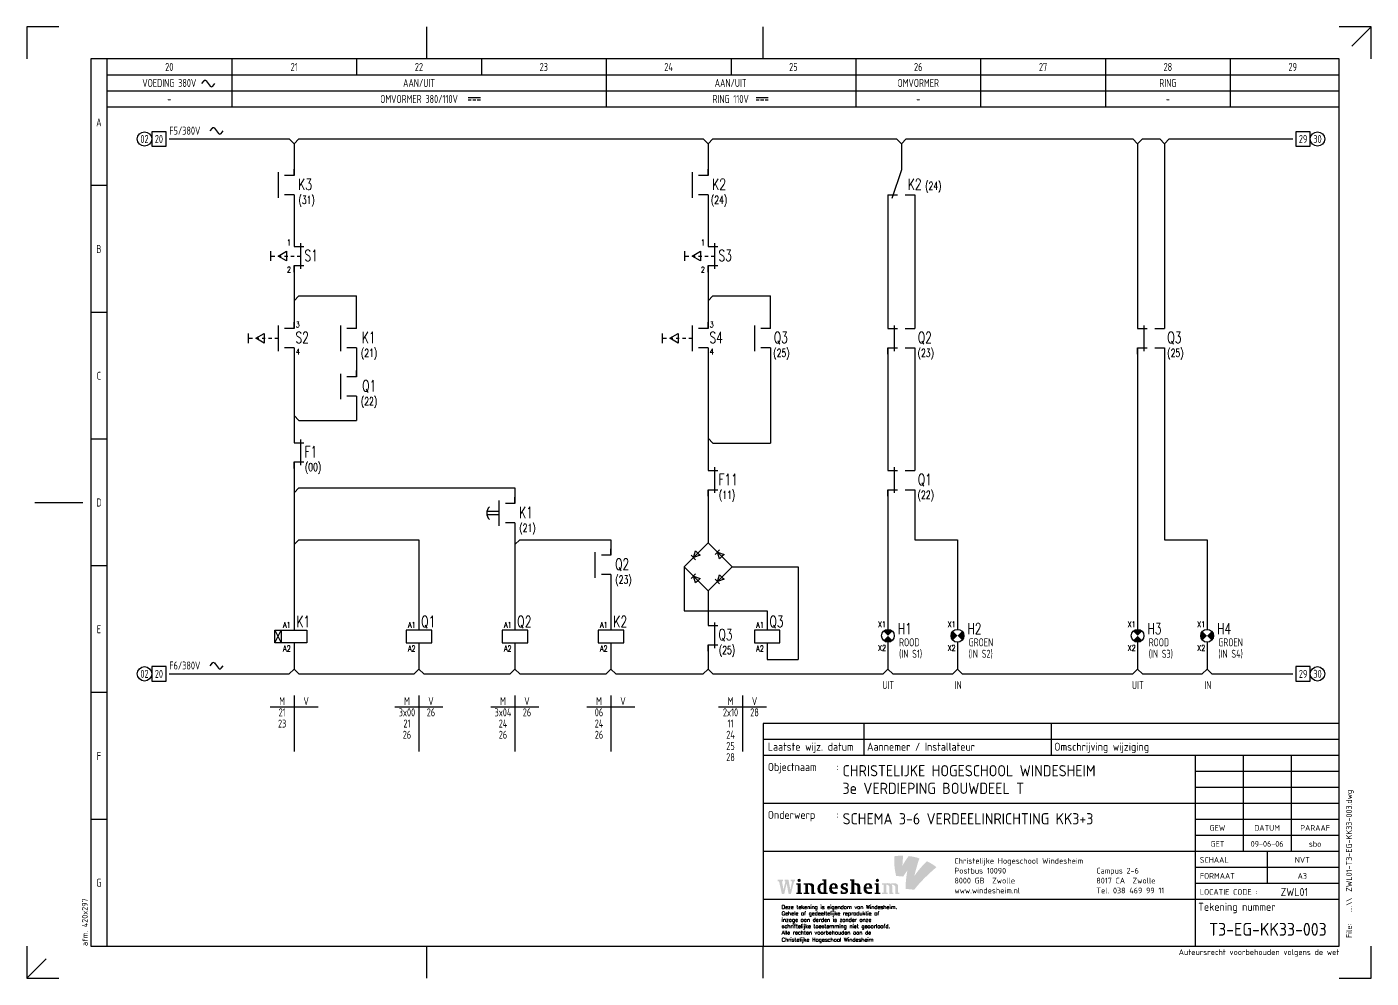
# Model space of a CAD drawing. Header units: millimetres. Extents: x 0 to 420, y 0 to 297.
import ezdxf
from ezdxf.enums import TextEntityAlignment as Align

# ---------------------------------------------------------------- set-up
doc = ezdxf.new("R2010")
doc.units = ezdxf.units.MM
doc.layers.get('0').update_dxf_attribs({"linetype": 'CONTINUOUS'})
for name, color, linetype in [('00att018', 1, 'CONTINUOUS'), ('00att025', 2, 'CONTINUOUS'), ('00att035', 3, 'CONTINUOUS'), ('00att050', 4, 'CONTINUOUS'), ('00kad018', 1, 'CONTINUOUS'), ('00kad025', 2, 'CONTINUOUS'), ('00kad070', 5, 'CONTINUOUS'), ('BL$2----_KADER', 7, 'CONTINUOUS'), ('BL$4----_STEMPEL', 7, 'CONTINUOUS'), ('ByLayer', 2, 'CONTINUOUS'), ('D25', 1, 'CONTINUOUS'), ('D35', 2, 'CONTINUOUS'), ('EL6-----', 7, 'CONTINUOUS'), ('LAAG_1', 160, 'CONTINUOUS')]:
    doc.layers.add(name, color=color, linetype=linetype)
doc.styles.add('EDU', font='ROMANS.SHX', dxfattribs={"height": 2.5})
doc.styles.add('ISO', font='isocp.shx')
doc.styles.add('ROMANS', font='romans', dxfattribs={"height": 2})
doc.styles.get("Standard").update_dxf_attribs({"font": 'ISOCP'})

# ---------------------------------------------------------------- blocks, each defined once
blk = doc.blocks.new('a3-windesheim-hor')
at = {"layer": '00kad018', "color": 1}
for p, q in [((0, 297), (0, 287)), ((10, 297), (0, 297)), ((125, 287), (125, 297)), ((230, 287), (230, 297)), ((420, 297), (410, 297)), ((420, 297), (414, 291)), ((420, 287), (420, 297)), ((2.5, 148.5), (17.5, 148.5)), ((0, 10), (0, 0)), ((125, 0), (125, 10)), ((230, 0), (230, 10)), ((420, 0), (420, 10)), ((0, 0), (6, 6)), ((0, 0), (10, 0)), ((410, 0), (420, 0))]:
    blk.add_line(p, q, dxfattribs=at)
at = {"layer": '00kad070', "color": 5}
for p, q in [((20, 287), (20, 10)), ((410, 287), (20, 287)), ((410, 10), (410, 287)), ((20, 10), (410, 10))]:
    blk.add_line(p, q, dxfattribs=at)
at = {"layer": '00att018', "color": 1, "style": 'ISO'}
blk.add_text('afm. 420x297', height=1.8, rotation=90, dxfattribs=at).set_placement((19, 10))
blk.add_text('Auteursrecht voorbehouden volgens de wet', height=1.8, dxfattribs=at).set_placement((410.08, 7.2), align=Align.RIGHT)
blk = doc.blocks.new('AI9-BLK4')
at = {"layer": 'LAAG_1'}
h = blk.add_hatch(color=40, dxfattribs=at)
edge = h.paths.add_edge_path()
edge.add_spline(control_points=[(7.13, 7.18), (4.76, 4.71), (2.6, 2.64), (-0.67, -2.09), (0, 0.48), (1.33, 5.88), (2.58, 8.98), (0.66, 9.66), (-2.22, 10.26), (-4.13, 10.42), (-5.47, 8.84), (-7.52, 5.49), (-8.07, 4.43), (-8, 6.89), (-7.74, 9.27), (-7.64, 10.61), (-9.57, 10.7), (-11, 10.61), (-13.21, 10.31), (-13.29, 6), (-13.05, 2.03), (-12.01, -2), (-10.76, -2.09), (-7.6, -2.36), (-7.6, -2.36), (-7.12, -1.66), (-6.13, -0.03), (-4.98, 1.41), (-5.44, -0.9), (-5.87, -4.06), (-6.06, -7.16), (-6.12, -8.14), (-6.15, -9.12), (-6.16, -10.06), (-4.67, -10.18), (-0.96, -10.58), (-0.72, -10.61), (-0.72, -10.61), (-0.71, -10.6), (-0.71, -10.6), (-0.7, -10.59), (-0.7, -10.58), (-0.69, -10.58), (0.69, -8.77), (2.26, -6.96), (3.63, -5.5), (4.7, -4.37), (5.74, -3.33), (6.72, -2.37), (9.27, 0.11), (11.5, 2.08), (13.21, 3.49), (11.03, 5.13), (9.48, 6.13), (7.13, 7.18)], knot_values=[0, 0, 0, 0, 1, 1, 1, 2, 2, 2, 3, 3, 3, 4, 4, 4, 5, 5, 5, 6, 6, 6, 7, 7, 7, 8, 8, 8, 9, 9, 9, 10, 10, 10, 11, 11, 11, 12, 12, 12, 13, 13, 13, 14, 14, 14, 15, 15, 15, 16, 16, 16, 17, 17, 17, 18, 18, 18, 18], degree=3, periodic=0)
h = blk.add_hatch(color=154, dxfattribs=at)
edge = h.paths.add_edge_path()
edge.add_spline(control_points=[(-0.71, -10.6), (-0.71, -10.6), (-0.71, -10.6), (-0.71, -10.6), (-0.74, -10.63), (-0.72, -10.62), (-0.71, -10.6)], knot_values=[0, 0, 0, 0, 1, 1, 1, 2, 2, 2, 2], degree=3, periodic=0)
h = blk.add_hatch(color=154, dxfattribs=at)
edge = h.paths.add_edge_path()
edge.add_spline(control_points=[(-0.71, -10.6), (-0.71, -10.6), (-0.7, -10.6), (-0.7, -10.6), (-0.67, -10.57), (-0.69, -10.59), (-0.71, -10.6)], knot_values=[0, 0, 0, 0, 1, 1, 1, 2, 2, 2, 2], degree=3, periodic=0)
blk = doc.blocks.new('AI9-BLK3')
at = {"layer": 'LAAG_1'}
h = blk.add_hatch(color=154, dxfattribs=at)
edge = h.paths.add_edge_path()
edge.add_spline(control_points=[(-27.78, 3.24), (-27.78, 3.24), (-29.75, -4.72), (-29.75, -4.72), (-29.75, -4.72), (-31.22, -4.72), (-31.22, -4.72), (-31.22, -4.72), (-32.46, 1.79), (-32.46, 1.79), (-32.46, 1.79), (-33.95, -4.72), (-33.95, -4.72), (-33.95, -4.72), (-35.41, -4.72), (-35.41, -4.72), (-35.41, -4.72), (-37.24, 3.24), (-37.24, 3.24), (-37.24, 3.24), (-38.03, 3.24), (-38.03, 3.24), (-38.03, 3.24), (-38.03, 4.16), (-38.03, 4.16), (-38.03, 4.16), (-34.81, 4.16), (-34.81, 4.16), (-34.81, 4.16), (-34.81, 3.24), (-34.81, 3.24), (-34.81, 3.24), (-35.38, 3.24), (-35.38, 3.24), (-35.38, 3.24), (-34.43, -2.11), (-34.43, -2.11), (-34.43, -2.11), (-33.18, 3.26), (-33.18, 3.26), (-33.18, 3.26), (-33.73, 3.26), (-33.73, 3.26), (-33.73, 3.26), (-33.73, 4.16), (-33.73, 4.16), (-33.73, 4.16), (-31.32, 4.16), (-31.32, 4.16), (-31.32, 4.16), (-30.15, -2.11), (-30.15, -2.11), (-30.15, -2.11), (-29.03, 3.24), (-29.03, 3.24), (-29.03, 3.24), (-29.84, 3.24), (-29.84, 3.24), (-29.84, 3.24), (-29.84, 4.16), (-29.84, 4.16), (-29.84, 4.16), (-27.18, 4.16), (-27.18, 4.16), (-27.18, 4.16), (-27.18, 3.24), (-27.18, 3.24), (-27.18, 3.24), (-27.78, 3.24), (-27.78, 3.24)], knot_values=[0, 0, 0, 0, 1, 1, 1, 2, 2, 2, 3, 3, 3, 4, 4, 4, 5, 5, 5, 6, 6, 6, 7, 7, 7, 8, 8, 8, 9, 9, 9, 10, 10, 10, 11, 11, 11, 12, 12, 12, 13, 13, 13, 14, 14, 14, 15, 15, 15, 16, 16, 16, 17, 17, 17, 18, 18, 18, 19, 19, 19, 20, 20, 20, 21, 21, 21, 22, 22, 22, 23, 23, 23, 23], degree=3, periodic=0)
h = blk.add_hatch(color=154, dxfattribs=at)
edge = h.paths.add_edge_path()
edge.add_spline(control_points=[(-26.42, -4.7), (-26.42, -4.7), (-26.42, -3.87), (-26.42, -3.87), (-26.42, -3.87), (-25.47, -3.87), (-25.47, -3.87), (-25.47, -3.87), (-25.47, 1.17), (-25.47, 1.17), (-25.47, 1.17), (-26.42, 1.17), (-26.42, 1.17), (-26.42, 1.17), (-26.42, 1.99), (-26.42, 1.99), (-26.42, 1.99), (-23.75, 1.99), (-23.75, 1.99), (-23.75, 1.99), (-23.75, -3.87), (-23.75, -3.87), (-23.75, -3.87), (-22.88, -3.87), (-22.88, -3.87), (-22.88, -3.87), (-22.88, -4.7), (-22.88, -4.7), (-22.88, -4.7), (-26.42, -4.7), (-26.42, -4.7)], knot_values=[0, 0, 0, 0, 1, 1, 1, 2, 2, 2, 3, 3, 3, 4, 4, 4, 5, 5, 5, 6, 6, 6, 7, 7, 7, 8, 8, 8, 9, 9, 9, 10, 10, 10, 10], degree=3, periodic=0)
edge = h.paths.add_edge_path()
edge.add_spline(control_points=[(-24.66, 2.67), (-25.25, 2.67), (-25.71, 3.15), (-25.71, 3.74), (-25.71, 4.33), (-25.25, 4.79), (-24.66, 4.79), (-24.07, 4.79), (-23.58, 4.33), (-23.58, 3.74), (-23.58, 3.15), (-24.07, 2.67), (-24.66, 2.67)], knot_values=[0, 0, 0, 0, 1, 1, 1, 2, 2, 2, 3, 3, 3, 4, 4, 4, 4], degree=3, periodic=0)
h = blk.add_hatch(color=154, dxfattribs=at)
edge = h.paths.add_edge_path()
edge.add_spline(control_points=[(-17.02, -4.7), (-17.02, -4.7), (-17.02, -0.94), (-17.02, -0.94), (-17.02, -0.3), (-17.19, 0.21), (-17.5, 0.52), (-17.87, 0.9), (-18.34, 1.07), (-18.89, 1.07), (-18.95, 1.07), (-19.03, 1.07), (-19.09, 1.06), (-19.09, 1.06), (-19.09, -3.87), (-19.09, -3.87), (-19.09, -3.87), (-18.24, -3.87), (-18.24, -3.87), (-18.24, -3.87), (-18.24, -4.7), (-18.24, -4.7), (-18.24, -4.7), (-21.72, -4.7), (-21.72, -4.7), (-21.72, -4.7), (-21.72, -3.87), (-21.72, -3.87), (-21.72, -3.87), (-20.8, -3.87), (-20.8, -3.87), (-20.8, -3.87), (-20.8, 1.17), (-20.8, 1.17), (-20.8, 1.17), (-21.72, 1.17), (-21.72, 1.17), (-21.72, 1.17), (-21.72, 1.99), (-21.72, 1.99), (-21.72, 1.99), (-19.44, 1.99), (-19.44, 1.99), (-19.15, 1.99), (-18.89, 2.03), (-18.56, 2.03), (-16.96, 2.03), (-16.32, 1.86), (-15.88, 1.41), (-15.46, 1), (-15.3, 0.57), (-15.3, -0.15), (-15.3, -0.15), (-15.3, -3.87), (-15.3, -3.87), (-15.3, -3.87), (-14.5, -3.87), (-14.5, -3.87), (-14.5, -3.87), (-14.5, -4.7), (-14.5, -4.7), (-14.5, -4.7), (-17.02, -4.7), (-17.02, -4.7)], knot_values=[0, 0, 0, 0, 1, 1, 1, 2, 2, 2, 3, 3, 3, 4, 4, 4, 5, 5, 5, 6, 6, 6, 7, 7, 7, 8, 8, 8, 9, 9, 9, 10, 10, 10, 11, 11, 11, 12, 12, 12, 13, 13, 13, 14, 14, 14, 15, 15, 15, 16, 16, 16, 17, 17, 17, 18, 18, 18, 19, 19, 19, 20, 20, 20, 21, 21, 21, 21], degree=3, periodic=0)
h = blk.add_hatch(color=154, dxfattribs=at)
edge = h.paths.add_edge_path(flags=16)
edge.add_spline(control_points=[(-6.76, -4.7), (-6.76, -4.7), (-6.76, -3.87), (-6.76, -3.87), (-6.76, -3.87), (-7.62, -3.87), (-7.62, -3.87), (-7.62, -3.87), (-7.62, 4.46), (-7.62, 4.46), (-7.62, 4.46), (-10.2, 4.46), (-10.2, 4.46), (-10.2, 4.46), (-10.2, 3.64), (-10.2, 3.64), (-10.2, 3.64), (-9.32, 3.64), (-9.32, 3.64), (-9.32, 3.64), (-9.32, 1.95), (-9.32, 1.95), (-9.59, 2), (-9.79, 2.04), (-10.19, 2.04), (-11.95, 2.04), (-13.23, 0.68), (-13.23, -1.45), (-13.23, -3.83), (-12.29, -4.77), (-10.28, -4.77), (-9.86, -4.77), (-9.32, -4.7), (-9.12, -4.7), (-9.12, -4.7), (-6.76, -4.7), (-6.76, -4.7)], knot_values=[0, 0, 0, 0, 1, 1, 1, 2, 2, 2, 3, 3, 3, 4, 4, 4, 5, 5, 5, 6, 6, 6, 7, 7, 7, 8, 8, 8, 9, 9, 9, 10, 10, 10, 11, 11, 11, 12, 12, 12, 12], degree=3, periodic=0)
edge = h.paths.add_edge_path()
edge.add_spline(control_points=[(-9.28, -3.73), (-9.49, -3.76), (-9.62, -3.78), (-9.79, -3.78), (-10.77, -3.78), (-11.52, -3.12), (-11.52, -1.21), (-11.52, 0.4), (-10.88, 1.06), (-10, 1.06), (-9.71, 1.06), (-9.48, 1.02), (-9.28, 0.97), (-9.28, 0.97), (-9.28, -3.73), (-9.28, -3.73)], knot_values=[0, 0, 0, 0, 1, 1, 1, 2, 2, 2, 3, 3, 3, 4, 4, 4, 5, 5, 5, 5], degree=3, periodic=0)
h = blk.add_hatch(color=154, dxfattribs=at)
edge = h.paths.add_edge_path(flags=16)
edge.add_spline(control_points=[(-0.43, -1.4), (-0.43, 1.03), (-1.16, 2.05), (-3.05, 2.05), (-4.8, 2.05), (-5.93, 0.7), (-5.93, -1.35), (-5.93, -3.59), (-4.75, -4.76), (-2.66, -4.76), (-1.92, -4.76), (-1.25, -4.65), (-0.71, -4.43), (-0.71, -4.43), (-0.71, -3.47), (-0.71, -3.47), (-1.15, -3.57), (-1.59, -3.59), (-2.01, -3.59), (-3.43, -3.59), (-4.18, -2.54), (-4.18, -1.4), (-4.18, -1.4), (-0.43, -1.4), (-0.43, -1.4)], knot_values=[0, 0, 0, 0, 1, 1, 1, 2, 2, 2, 3, 3, 3, 4, 4, 4, 5, 5, 5, 6, 6, 6, 7, 7, 7, 8, 8, 8, 8], degree=3, periodic=0)
edge = h.paths.add_edge_path()
edge.add_spline(control_points=[(-2.19, -0.48), (-2.19, -0.48), (-4.21, -0.48), (-4.21, -0.48), (-4.21, 0.48), (-3.76, 1.08), (-3.17, 1.08), (-2.58, 1.08), (-2.19, 0.63), (-2.19, -0.48)], knot_values=[0, 0, 0, 0, 1, 1, 1, 2, 2, 2, 3, 3, 3, 3], degree=3, periodic=0)
h = blk.add_hatch(color=154, dxfattribs=at)
edge = h.paths.add_edge_path()
edge.add_spline(control_points=[(3.18, -4.79), (2.42, -4.79), (1.53, -4.63), (1.31, -4.55), (1.31, -4.55), (1.31, -2.67), (1.31, -2.67), (1.31, -2.67), (2.34, -2.67), (2.34, -2.67), (2.34, -2.67), (2.34, -3.62), (2.34, -3.62), (2.58, -3.7), (2.94, -3.79), (3.32, -3.79), (4.14, -3.79), (4.53, -3.52), (4.53, -3.03), (4.53, -2.53), (4.09, -2.3), (3.53, -2.1), (3.53, -2.1), (2.71, -1.81), (2.71, -1.81), (1.84, -1.5), (1.32, -0.99), (1.32, 0.08), (1.32, 1.19), (2.31, 2.08), (3.93, 2.08), (4.57, 2.08), (5.29, 2), (5.66, 1.88), (5.66, 1.88), (5.66, 0.04), (5.66, 0.04), (5.66, 0.04), (4.69, 0.04), (4.69, 0.04), (4.69, 0.04), (4.69, 1), (4.69, 1), (4.43, 1.07), (4.17, 1.11), (3.89, 1.11), (3.16, 1.11), (2.8, 0.83), (2.8, 0.37), (2.8, -0.04), (3.05, -0.24), (3.64, -0.43), (3.64, -0.43), (4.44, -0.7), (4.44, -0.7), (5.37, -1.01), (6, -1.57), (6, -2.6), (6, -4), (4.84, -4.79), (3.18, -4.79)], knot_values=[0, 0, 0, 0, 1, 1, 1, 2, 2, 2, 3, 3, 3, 4, 4, 4, 5, 5, 5, 6, 6, 6, 7, 7, 7, 8, 8, 8, 9, 9, 9, 10, 10, 10, 11, 11, 11, 12, 12, 12, 13, 13, 13, 14, 14, 14, 15, 15, 15, 16, 16, 16, 17, 17, 17, 18, 18, 18, 19, 19, 19, 20, 20, 20, 20], degree=3, periodic=0)
h = blk.add_hatch(color=154, dxfattribs=at)
edge = h.paths.add_edge_path()
edge.add_spline(control_points=[(11.81, -4.7), (11.81, -4.7), (11.81, -1.02), (11.81, -1.02), (11.81, -0.32), (11.67, 0.19), (11.34, 0.52), (10.95, 0.91), (10.48, 1.07), (9.97, 1.07), (9.88, 1.07), (9.79, 1.06), (9.75, 1.06), (9.75, 1.06), (9.75, -3.87), (9.75, -3.87), (9.75, -3.87), (10.59, -3.87), (10.59, -3.87), (10.59, -3.87), (10.59, -4.7), (10.59, -4.7), (10.59, -4.7), (7.11, -4.7), (7.11, -4.7), (7.11, -4.7), (7.11, -3.87), (7.11, -3.87), (7.11, -3.87), (8.03, -3.87), (8.03, -3.87), (8.03, -3.87), (8.03, 3.64), (8.03, 3.64), (8.03, 3.64), (7.16, 3.64), (7.16, 3.64), (7.16, 3.64), (7.16, 4.46), (7.16, 4.46), (7.16, 4.46), (9.75, 4.46), (9.75, 4.46), (9.75, 4.46), (9.75, 1.99), (9.75, 1.99), (9.93, 2), (10.23, 2.03), (10.54, 2.03), (11.88, 2.03), (12.52, 1.84), (12.96, 1.4), (13.39, 0.97), (13.53, 0.51), (13.53, -0.15), (13.53, -0.15), (13.53, -3.87), (13.53, -3.87), (13.53, -3.87), (14.34, -3.87), (14.34, -3.87), (14.34, -3.87), (14.34, -4.7), (14.34, -4.7), (14.34, -4.7), (11.81, -4.7), (11.81, -4.7)], knot_values=[0, 0, 0, 0, 1, 1, 1, 2, 2, 2, 3, 3, 3, 4, 4, 4, 5, 5, 5, 6, 6, 6, 7, 7, 7, 8, 8, 8, 9, 9, 9, 10, 10, 10, 11, 11, 11, 12, 12, 12, 13, 13, 13, 14, 14, 14, 15, 15, 15, 16, 16, 16, 17, 17, 17, 18, 18, 18, 19, 19, 19, 20, 20, 20, 21, 21, 21, 22, 22, 22, 22], degree=3, periodic=0)
h = blk.add_hatch(color=154, dxfattribs=at)
edge = h.paths.add_edge_path(flags=16)
edge.add_spline(control_points=[(21.09, -1.4), (21.09, 1.03), (20.36, 2.05), (18.47, 2.05), (16.72, 2.05), (15.6, 0.7), (15.6, -1.35), (15.6, -3.59), (16.77, -4.76), (18.87, -4.76), (19.6, -4.76), (20.27, -4.65), (20.81, -4.43), (20.81, -4.43), (20.81, -3.47), (20.81, -3.47), (20.37, -3.57), (19.93, -3.59), (19.52, -3.59), (18.09, -3.59), (17.35, -2.54), (17.35, -1.4), (17.35, -1.4), (21.09, -1.4), (21.09, -1.4)], knot_values=[0, 0, 0, 0, 1, 1, 1, 2, 2, 2, 3, 3, 3, 4, 4, 4, 5, 5, 5, 6, 6, 6, 7, 7, 7, 8, 8, 8, 8], degree=3, periodic=0)
edge = h.paths.add_edge_path()
edge.add_spline(control_points=[(19.33, -0.48), (19.33, -0.48), (17.31, -0.48), (17.31, -0.48), (17.31, 0.48), (17.76, 1.08), (18.35, 1.08), (18.94, 1.08), (19.33, 0.63), (19.33, -0.48)], knot_values=[0, 0, 0, 0, 1, 1, 1, 2, 2, 2, 3, 3, 3, 3], degree=3, periodic=0)
h = blk.add_hatch(color=154, dxfattribs=at)
edge = h.paths.add_edge_path()
edge.add_spline(control_points=[(22.47, -4.7), (22.47, -4.7), (22.47, -3.87), (22.47, -3.87), (22.47, -3.87), (23.42, -3.87), (23.42, -3.87), (23.42, -3.87), (23.42, 1.17), (23.42, 1.17), (23.42, 1.17), (22.47, 1.17), (22.47, 1.17), (22.47, 1.17), (22.47, 1.99), (22.47, 1.99), (22.47, 1.99), (25.13, 1.99), (25.13, 1.99), (25.13, 1.99), (25.13, -3.87), (25.13, -3.87), (25.13, -3.87), (26, -3.87), (26, -3.87), (26, -3.87), (26, -4.7), (26, -4.7), (26, -4.7), (22.47, -4.7), (22.47, -4.7)], knot_values=[0, 0, 0, 0, 1, 1, 1, 2, 2, 2, 3, 3, 3, 4, 4, 4, 5, 5, 5, 6, 6, 6, 7, 7, 7, 8, 8, 8, 9, 9, 9, 10, 10, 10, 10], degree=3, periodic=0)
edge = h.paths.add_edge_path()
edge.add_spline(control_points=[(24.23, 2.67), (23.64, 2.67), (23.18, 3.15), (23.18, 3.74), (23.18, 4.33), (23.64, 4.79), (24.23, 4.79), (24.82, 4.79), (25.31, 4.33), (25.31, 3.74), (25.31, 3.15), (24.82, 2.67), (24.23, 2.67)], knot_values=[0, 0, 0, 0, 1, 1, 1, 2, 2, 2, 3, 3, 3, 4, 4, 4, 4], degree=3, periodic=0)
h = blk.add_hatch(color=154, dxfattribs=at)
edge = h.paths.add_edge_path()
edge.add_spline(control_points=[(35.52, -4.7), (35.52, -4.7), (35.52, -0.89), (35.52, -0.89), (35.52, -0.3), (35.34, 0.21), (35.04, 0.52), (34.66, 0.9), (34.24, 1.07), (33.55, 1.07), (33.41, 1.07), (33.28, 1.05), (33.17, 1.03), (33.4, 0.83), (33.52, 0.35), (33.52, -0.07), (33.52, -0.07), (33.52, -3.87), (33.52, -3.87), (33.52, -3.87), (34.3, -3.87), (34.3, -3.87), (34.3, -3.87), (34.3, -4.7), (34.3, -4.7), (34.3, -4.7), (31.82, -4.7), (31.82, -4.7), (31.82, -4.7), (31.82, -0.89), (31.82, -0.89), (31.82, -0.18), (31.64, 0.24), (31.34, 0.53), (30.95, 0.92), (30.5, 1.07), (30.01, 1.07), (29.96, 1.07), (29.9, 1.06), (29.8, 1.06), (29.8, 1.06), (29.8, -3.87), (29.8, -3.87), (29.8, -3.87), (30.64, -3.87), (30.64, -3.87), (30.64, -3.87), (30.64, -4.7), (30.64, -4.7), (30.64, -4.7), (27.17, -4.7), (27.17, -4.7), (27.17, -4.7), (27.17, -3.87), (27.17, -3.87), (27.17, -3.87), (28.09, -3.87), (28.09, -3.87), (28.09, -3.87), (28.09, 1.17), (28.09, 1.17), (28.09, 1.17), (27.17, 1.17), (27.17, 1.17), (27.17, 1.17), (27.17, 1.99), (27.17, 1.99), (27.17, 1.99), (29.58, 1.99), (29.58, 1.99), (29.86, 1.99), (30.2, 2.03), (30.42, 2.03), (31.35, 2.03), (31.94, 1.93), (32.49, 1.67), (32.96, 1.86), (33.67, 2.01), (34.45, 2.01), (35.63, 2.01), (36.25, 1.82), (36.67, 1.4), (37.08, 0.99), (37.23, 0.53), (37.23, -0.08), (37.23, -0.08), (37.23, -3.87), (37.23, -3.87), (37.23, -3.87), (38.03, -3.87), (38.03, -3.87), (38.03, -3.87), (38.03, -4.7), (38.03, -4.7), (38.03, -4.7), (35.52, -4.7), (35.52, -4.7)], knot_values=[0, 0, 0, 0, 1, 1, 1, 2, 2, 2, 3, 3, 3, 4, 4, 4, 5, 5, 5, 6, 6, 6, 7, 7, 7, 8, 8, 8, 9, 9, 9, 10, 10, 10, 11, 11, 11, 12, 12, 12, 13, 13, 13, 14, 14, 14, 15, 15, 15, 16, 16, 16, 17, 17, 17, 18, 18, 18, 19, 19, 19, 20, 20, 20, 21, 21, 21, 22, 22, 22, 23, 23, 23, 24, 24, 24, 25, 25, 25, 26, 26, 26, 27, 27, 27, 28, 28, 28, 29, 29, 29, 30, 30, 30, 31, 31, 31, 32, 32, 32, 32], degree=3, periodic=0)
blk = doc.blocks.new('CHW_ONDERHOEK')
at = {"layer": '00kad025', "color": 2}
for p, q in [((-190, 79.5), (-190, 69.5)), ((-10, 79.5), (-190, 79.5)), ((-158.5, 79.5), (-158.5, 69.5)), ((-100, 79.5), (-100, 69.5)), ((-10, 74.5), (-190, 74.5)), ((-40, 69.5), (-40, 39.5)), ((-25, 69.5), (-25, 39.5)), ((-10, 64.5), (-55, 64.5)), ((-10, 59.5), (-55, 59.5)), ((-10, 54.5), (-55, 54.5)), ((-10, 49.5), (-55, 49.5)), ((-32.5, 39.5), (-32.5, 34.5)), ((-32.5, 34.5), (-32.5, 29.5))]:
    blk.add_line(p, q, dxfattribs=at)
at = {"layer": '00kad070', "color": 5}
for p, q in [((-10, 69.5), (-190, 69.5)), ((-190, 69.5), (-190, 10)), ((-55, 69.5), (-55, 10)), ((-55, 54.5), (-190, 54.5)), ((-10, 44.5), (-55, 44.5)), ((-10, 39.5), (-190, 39.5)), ((-10, 34.5), (-55, 34.5)), ((-10, 29.5), (-55, 29.5)), ((-55, 24.5), (-190, 24.5)), ((-10, 24.5), (-55, 24.5))]:
    blk.add_line(p, q, dxfattribs=at)
at = {"color": 7, "xscale": 0.5, "yscale": 0.5, "zscale": 0.5}
for name, p in [('AI9-BLK4', (-142.4, 32.89)), ('AI9-BLK3', (-166.39, 28.63))]:
    blk.add_blockref(name, p, dxfattribs=at)
at = {"color": 1, "style": 'ISO'}
for s, p in [('Christelijke Hogeschool Windesheim', (-130.19, 35.71)), ('Postbus 10090', (-130.19, 32.63)), ('Campus 2-6', (-85.85, 32.63)), ('8000 GB  Zwolle', (-130.19, 29.54)), ('8017 CA  Zwolle', (-85.85, 29.54)), ('www.windesheim.nl', (-130.19, 26.45)), ('Tel. 038 469 99 11', (-85.85, 26.45))]:
    blk.add_text(s, height=1.8, dxfattribs=at).set_placement(p)
at = {"layer": '00att018', "color": 1, "style": 'ISO'}
for s, p in [('GEW', (-48, 46)), ('DATUM', (-32.5, 46)), ('PARAAF', (-17.5, 46)), ('GET', (-48, 41))]:
    blk.add_text(s, height=1.8, dxfattribs=at).set_placement(p, align=Align.CENTER)
for s, p in [('SCHAAL', (-53.5, 36)), ('FORMAAT', (-53.5, 31))]:
    blk.add_text(s, height=1.8, dxfattribs=at).set_placement(p)
at = {"layer": '00att018', "color": 1, "linetype": 'Continuous', "style": 'EDU'}
for s, p in [('Deze tekening is eigendom van Windesheim.', (-184.2, 21.6)), ('Gehele of gedeeltelijke reproduktie of', (-184.2, 19.6)), ('inzage aan derden is zonder onze', (-184.2, 17.6)), ('schriftelijke toestemming niet geoorloofd.', (-184.2, 15.6)), ('Alle rechten voorbehouden aan de', (-184.2, 13.6)), ('Christelijke Hogeschool Windesheim', (-184.2, 11.38))]:
    blk.add_text(s, height=1.2, dxfattribs=at).set_placement(p)
at = {"layer": '00att018', "color": 1, "style": 'ISO', "width": 0.9}
blk.add_text('....\\\\', height=1.8, rotation=90, dxfattribs=at).set_placement((-6, 20.5))
at = {"layer": '00att018', "color": 1, "style": 'ISO'}
blk.add_text('File:', height=1.8, rotation=90, dxfattribs=at).set_placement((-6, 12.5))
for tag, p in [('WZ_CODED', (-48, 66.07)), ('WZ_DATUMD', (-32.5, 66.07)), ('WZ_WZGOEDD', (-17.5, 66.07)), ('WZ_CODEC', (-48, 61.07)), ('WZ_DATUMC', (-32.5, 61.07)), ('WZ_WZGOEDC', (-17.5, 61.07)), ('WZ_CODEB', (-48, 56.07)), ('WZ_DATUMB', (-32.5, 56.07)), ('WZ_WZGOEDB', (-17.5, 56.07)), ('WZ_CODEA', (-48, 51.07)), ('WZ_DATUMA', (-32.5, 51.07)), ('WZ_WZGOEDA', (-17.5, 51.07)), ('TKDATCREAT', (-32.5, 41)), ('TKINIT', (-17.5, 41)), ('TKSCHAAL', (-21.5, 36)), ('TKFORMAAT', (-21.5, 31))]:
    blk.add_attdef(tag, text='', height=1.8, dxfattribs=at).set_placement(p, align=Align.CENTER)
blk.add_attdef('DWGNAME', (-6, 26.93), '', height=1.8, rotation=90, dxfattribs=at)
at = {"layer": '00att025', "color": 2, "style": 'ISO'}
for s, p in [('Objectnaam', (-188.5, 64.67)), ('Onderwerp', (-188.5, 49.72)), ('Tekening nummer', (-54, 21))]:
    blk.add_text(s, height=2.5, dxfattribs=at).set_placement(p)
at = {"layer": '00att025', "style": 'ISO'}
for p in [(-167.02, 64.67), (-167.02, 49.78)]:
    blk.add_text(':', height=2.5, dxfattribs=at).set_placement(p)
at = {"layer": '00att025', "color": 1, "style": 'ISO'}
blk.add_text('LOCATIE CODE :', height=1.8, dxfattribs=at).set_placement((-53.5, 26))
at = {"layer": '00att025', "color": 2, "style": 'ISO'}
for tag, p in [('WZ_DATUM', (-184, 75.9)), ('WZ_AANNEMER_INSTALATEUR', (-157.5, 75.9)), ('WZ_OMSCHR', (-99, 75.9))]:
    blk.add_attdef(tag, p, '', height=2.5, dxfattribs=at)
at = {"layer": '00att025', "color": 3, "style": 'ISO'}
blk.add_attdef('TKVRIJ2', text='', height=2.5, dxfattribs=at).set_placement((-24, 25.62), align=Align.CENTER)
at = {"layer": '00att035', "color": 3, "style": 'ISO'}
for s, p in [('Laatste wijz. datum', (-188.5, 71)), ('Aannemer / Installateur', (-157.5, 71)), ('Omschrijving wijziging', (-99, 71))]:
    blk.add_text(s, height=2.5, dxfattribs=at).set_placement(p)
for tag, p in [('PROMSCHR', (-165.14, 63)), ('TK1OMSCHR', (-165.14, 57.5)), ('TK2OMSCHR', (-165.14, 48)), ('TKVRIJ1', (-165.14, 42.5))]:
    blk.add_attdef(tag, p, '', height=3.5, dxfattribs=at)
at = {"layer": '00att050', "color": 4, "style": 'ISO'}
blk.add_attdef('TKFASE', text='', height=5, dxfattribs=at).set_placement((-14.5, 82), align=Align.RIGHT)
blk.add_attdef('TKTEKNR', text='', height=5, dxfattribs=at).set_placement((-32.25, 13.23), align=Align.CENTER)
blk = doc.blocks.new('020204')
at = {"linetype": 'Continuous'}
for points in [[(-2, 0), (-1.33, 0.89)], [(-0.67, 0.89), (0.55, -0.74)], [(1.43, -0.74), (1.99, 0)]]:
    blk.add_lwpolyline(points, dxfattribs=at)
for centre, radius, start, end in [((-1, 0.53), 0.488, 25.9844, 154.0156), ((0.99, -0.42), 0.549, 216.8699, 323.1301)]:
    blk.add_arc(centre, radius, start, end, dxfattribs=at)
blk = doc.blocks.new('BOVEN')
at = {"layer": 'D25'}
for q in [(1.5, 0), (-1.5, 0)]:
    blk.add_line((0, -1.5), q, dxfattribs=at)
blk = doc.blocks.new('0702A1')
at = {"linetype": 'Continuous'}
for p, q in [((0, -2), (0, 0)), ((-5, -1), (-5, -9)), ((0, -2), (-3, -2)), ((0, -8), (-3, -8)), ((0, -8), (0, -10))]:
    blk.add_line(p, q, dxfattribs=at)
for tag, p, height in [('BOV', (2, -1), 2), ('TEKST', (2, -6), 2.5), ('OND', (2, -10), 2)]:
    blk.add_attdef(tag, p, '', height=height, dxfattribs=at)
blk = doc.blocks.new('VOOR45')
at = {"layer": 'D25'}
blk.add_lwpolyline([(-5.5, -2.25), (-1, -2.25), (-1, 2.25), (-5.5, 2.25)], close=True, dxfattribs=at)
blk.add_circle((-7.75, 0), 2.25, dxfattribs=at)
at = {"layer": 'D25', "width": 0.7}
for tag, p in [('L', (-7.75, 0)), ('R', (-3.25, 0))]:
    blk.add_attdef(tag, text='', height=2.5, dxfattribs=at).set_placement(p, align=Align.MIDDLE)
blk = doc.blocks.new('MV-NED')
at = {"layer": 'D25'}
for p, q in [((-146.75, -86.5), (-146.75, -104)), ((-154.25, -90), (-139.25, -90))]:
    blk.add_line(p, q, dxfattribs=at)
at = {"layer": 'D25', "width": 0.7}
for s, p in [('M', (-150.5, -88.25)), ('V', (-143, -88.25))]:
    blk.add_text(s, height=2.5, dxfattribs=at).set_placement(p, align=Align.MIDDLE)
for tag, p in [('MAAK-1', (-150.5, -91.75)), ('VERBREEK-1', (-143, -91.75)), ('MAAK-2', (-150.5, -95.25)), ('VERBREEK-2', (-143, -95.25)), ('MAAK-3', (-150.5, -98.75)), ('VERBREEK-3', (-143, -98.75)), ('MAAK-4', (-150.5, -102.25)), ('VERBREEK-4', (-143, -102.25))]:
    blk.add_attdef(tag, text='', height=2.5, dxfattribs=at).set_placement(p, align=Align.MIDDLE)
blk = doc.blocks.new('ACHTER45')
at = {"layer": 'D25'}
blk.add_lwpolyline([(1, -2.25), (5.5, -2.25), (5.5, 2.25), (1, 2.25)], close=True, dxfattribs=at)
blk.add_circle((7.75, 0), 2.25, dxfattribs=at)
at = {"layer": 'D25', "width": 0.7}
for tag, p in [('L', (3.25, 0)), ('R', (7.75, 0))]:
    blk.add_attdef(tag, text='', height=2.5, dxfattribs=at).set_placement(p, align=Align.MIDDLE)
blk = doc.blocks.new('0213A1')
at = {"linetype": 'Continuous'}
for p, q in [((-9.4, 1.5), (-9.4, -1.5)), ((-9.4, 0), (-8, 0)), ((-7, 0), (-6, 0)), ((-5, 0), (-4, 0)), ((-3, 0), (-2, 0)), ((-1, 0), (0, 0))]:
    blk.add_line(p, q, dxfattribs=at)
blk.add_lwpolyline([(-7, 0), (-4.4, 1.5), (-4.4, -1.5)], close=True, dxfattribs=at)
blk = doc.blocks.new('99J006')
at = {"linetype": 'Continuous'}
for p, q in [((0, 0), (0, -2)), ((0, -2), (3, -2)), ((2, -1), (2, -9)), ((0, -10), (0, -8)), ((0, -8), (3, -8))]:
    blk.add_line(p, q, dxfattribs=at)
for tag, p, height in [('BOV', (4, -1), 2), ('TEKST', (4, -6), 2.5), ('OND', (4, -10), 2)]:
    blk.add_attdef(tag, p, '', height=height, dxfattribs=at)
blk = doc.blocks.new('071501')
blk.add_lwpolyline([(0, -4), (4, -4), (4, 0), (-4, 0), (-4, -4)], close=True)
blk = doc.blocks.new('SIGL-RD')
at = {"layer": 'ByLayer', "color": 2, "const_width": 2}
for points in [[(0.71, 0.71, 0.414214), (-0.71, 0.71, 1)], [(0.71, -0.71, -0.414214), (-0.71, -0.71, -1)]]:
    blk.add_lwpolyline(points, format="xyb", dxfattribs=at)
at = {"layer": 'ByLayer', "color": 1}
blk.add_circle((0, 0), 2, dxfattribs=at)
blk = doc.blocks.new('020203')
for p, q in [((-1.84, 0), (2, 0)), ((-1.84, -0.8), (-0.88, -0.8)), ((-0.4, -0.8), (0.56, -0.8)), ((1.04, -0.8), (2, -0.8))]:
    blk.add_line(p, q)
blk = doc.blocks.new('0701A6')
at = {"linetype": 'Continuous'}
for points in [[(-0.03, 0.5), (-3.78, 0.5)], [(-0.03, -0.5), (-3.78, -0.5)]]:
    blk.add_lwpolyline(points, dxfattribs=at)
blk.add_arc((-1, 0), 2.83, 135, 225, dxfattribs=at)
blk = doc.blocks.new('071508')
for p, q in [((-6, -4), (-4, 0)), ((-6, 0), (-4, -4)), ((-4, 0), (-4, -4))]:
    blk.add_line(p, q)
blk.add_lwpolyline([(-6, 0), (4, 0), (4, -4), (-6, -4)], close=True)

msp = doc.modelspace()

# ---------------------------------------------------------------- linework, layer by layer
at = {"layer": 'D35', "color": 5}
for p, q in [((25, 287), (20, 287)), ((64, 287), (64, 282)), ((103, 287), (103, 282)), ((142, 287), (142, 282)), ((181, 287), (181, 282)), ((220, 287), (220, 282)), ((259, 287), (259, 282)), ((298, 287), (298, 282)), ((337, 287), (337, 282)), ((376, 287), (376, 282)), ((25, 282), (410, 282)), ((64, 282), (64, 272)), ((181, 282), (181, 272)), ((259, 282), (259, 272)), ((298, 282), (298, 272)), ((337, 282), (337, 272)), ((376, 282), (376, 272)), ((25, 277), (410, 277)), ((25, 272), (410, 272)), ((25, 247.43), (20, 247.43)), ((25, 207.86), (20, 207.86)), ((25, 168.29), (20, 168.29)), ((25, 128.71), (20, 128.71)), ((25, 89.14), (20, 89.14)), ((25, 49.57), (20, 49.57))]:
    msp.add_line(p, q, dxfattribs=at)
at = {"layer": 'D35', "color": 1, "linetype": 'Continuous'}
for p, q in [((44.5, 262), (82, 262)), ((83.5, 260.5), (83.5, 250.6)), ((85, 262), (211.34, 262)), ((212.84, 260.5), (212.84, 250.6)), ((214.34, 262), (271.73, 262)), ((273.23, 260.5), (273.23, 252.35)), ((274.73, 262), (345.53, 262)), ((347.03, 260.5), (347.03, 202.8)), ((348.53, 262), (353.94, 262)), ((355.44, 260.5), (355.44, 202.8)), ((356.94, 262), (395.5, 262)), ((83.5, 244.6), (83.5, 228.45)), ((212.84, 244.6), (212.84, 228.45)), ((269.03, 244.6), (269.03, 202.8)), ((269.03, 244.6), (272.03, 244.6)), ((274.44, 244.6), (277.44, 244.6)), ((277.44, 244.6), (277.44, 202.8)), ((83.5, 222.45), (83.5, 202.8)), ((212.84, 222.45), (212.84, 202.8)), ((83.5, 211.49), (85, 212.99)), ((85, 212.99), (103, 212.99)), ((103, 204.8), (103, 212.99)), ((212.84, 211.49), (214.34, 212.99)), ((214.34, 212.99), (232.34, 212.99)), ((232.34, 204.8), (232.34, 212.99)), ((274.44, 202.8), (277.44, 202.8)), ((352.44, 202.8), (355.44, 202.8)), ((83.5, 196.8), (83.5, 167.15)), ((103, 194.8), (103, 187.72)), ((212.84, 196.8), (212.84, 158.5)), ((232.34, 196.8), (232.34, 167.06)), ((269.03, 196.8), (269.03, 158.5)), ((274.44, 196.8), (277.44, 196.8)), ((277.44, 196.8), (277.44, 158.5)), ((347.03, 196.8), (347.03, 108.88)), ((352.44, 196.8), (355.44, 196.8)), ((355.44, 196.8), (355.44, 136.88)), ((103, 181.72), (103, 174.13)), ((83.5, 175.63), (85, 174.13)), ((85, 174.13), (103, 174.13)), ((212.84, 168.56), (214.34, 167.06)), ((214.34, 167.06), (232.34, 167.06)), ((83.5, 161.15), (83.5, 108.68)), ((274.44, 158.5), (277.44, 158.5)), ((83.5, 151.53), (85, 153.03)), ((85, 153.03), (152.5, 153.03)), ((152.5, 153.03), (152.5, 148.17)), ((212.84, 152.5), (212.84, 135.9)), ((269.03, 152.5), (269.03, 108.88)), ((274.44, 152.5), (277.44, 152.5)), ((277.44, 152.5), (277.44, 136.88)), ((152.5, 142.17), (152.5, 108.68)), ((83.5, 135.38), (85, 136.88)), ((85, 136.88), (122.5, 136.88)), ((122.5, 136.88), (122.5, 108.68)), ((152.5, 135.38), (154, 136.88)), ((154, 136.88), (182.5, 136.88)), ((182.5, 136.88), (182.5, 132.02)), ((277.44, 136.88), (290.76, 136.88)), ((290.76, 136.88), (290.76, 108.88)), ((355.44, 136.88), (368.76, 136.88)), ((368.76, 136.88), (368.76, 108.88)), ((182.5, 126.02), (182.5, 108.68)), ((205.34, 128.4), (205.34, 114.65)), ((220.34, 128.4), (241, 128.4)), ((241, 128.4), (241, 99.48)), ((212.84, 120.9), (212.84, 110.06)), ((205.34, 114.65), (231.3, 114.65)), ((231.3, 114.65), (231.3, 108.68)), ((83.5, 104.68), (83.5, 96.5)), ((122.5, 104.68), (122.5, 96.5)), ((152.5, 104.68), (152.5, 96.5)), ((182.5, 104.68), (182.5, 96.5)), ((212.84, 104.06), (212.84, 96.5)), ((231.3, 104.68), (231.3, 99.48)), ((269.03, 104.88), (269.03, 96.5)), ((290.76, 104.88), (290.76, 96.5)), ((347.03, 104.88), (347.03, 96.5)), ((368.76, 104.88), (368.76, 96.5)), ((231.3, 99.48), (241, 99.48)), ((44.5, 95), (82, 95)), ((83.5, 96.5), (82, 95)), ((83.5, 96.5), (85, 95)), ((85, 95), (121, 95)), ((122.5, 96.5), (121, 95)), ((122.5, 96.5), (124, 95)), ((124, 95), (151, 95)), ((152.5, 96.5), (151, 95)), ((152.5, 96.5), (154, 95)), ((154, 95), (181, 95)), ((182.5, 96.5), (181, 95)), ((182.5, 96.5), (184, 95)), ((184, 95), (211.34, 95)), ((212.84, 96.5), (211.34, 95)), ((212.84, 96.5), (214.34, 95)), ((214.34, 95), (267.53, 95)), ((269.03, 96.5), (267.53, 95)), ((269.03, 96.5), (270.53, 95)), ((270.53, 95), (289.26, 95)), ((290.76, 96.5), (289.26, 95)), ((290.76, 96.5), (292.26, 95)), ((292.26, 95), (345.53, 95)), ((347.03, 96.5), (345.53, 95)), ((347.03, 96.5), (348.53, 95)), ((348.53, 95), (367.26, 95)), ((368.76, 96.5), (367.26, 95)), ((368.76, 96.5), (370.26, 95)), ((370.26, 95), (395.5, 95))]:
    msp.add_line(p, q, dxfattribs=at)
at = {"layer": 'D35', "color": 2, "linetype": 'Continuous'}
msp.add_line((273.23, 252.35), (270.2, 243.47), dxfattribs=at)
for points in [[(212.84, 135.9), (210.37, 133.43)], [(215.04, 133.71), (212.84, 135.9)], [(207.54, 130.6), (205.34, 128.4)], [(210.37, 133.43), (207.54, 130.6)], [(207.54, 132.02), (208.95, 130.6)], [(217.87, 130.88), (215.04, 133.71)], [(216.45, 133.71), (215.04, 132.29)], [(220.34, 128.4), (217.87, 130.88)], [(207.54, 126.21), (205.34, 128.4)], [(210.37, 123.38), (207.54, 126.21)], [(208.95, 126.21), (207.54, 124.79)], [(220.34, 128.4), (217.87, 125.93)], [(212.84, 120.9), (210.37, 123.38)], [(215.04, 123.1), (212.84, 120.9)], [(217.87, 125.93), (215.04, 123.1)], [(215.04, 124.52), (216.45, 123.1)]]:
    msp.add_lwpolyline(points, dxfattribs=at)
for points in [[(209.66, 132.72), (210.37, 132.02), (208.25, 131.31), (208.95, 133.43)], [(217.16, 131.59), (216.45, 130.88), (215.75, 133), (217.87, 132.29)], [(209.66, 124.09), (208.95, 123.38), (208.25, 125.5), (210.37, 124.79)], [(217.16, 125.22), (217.87, 124.52), (215.75, 123.81), (216.45, 125.93)]]:
    msp.add_lwpolyline(points, close=True, dxfattribs=at)
at = {"layer": 'EL6-----', "color": 5}
msp.add_line((25, 287), (25, 10), dxfattribs=at)

# ---------------------------------------------------------------- block references
at = {"layer": 'BL$2----_KADER'}
msp.add_blockref('a3-windesheim-hor', (0, 0), dxfattribs=at)
at = {"layer": 'BL$4----_STEMPEL'}
ref = msp.add_blockref('CHW_ONDERHOEK', (420, 0), dxfattribs=at)
ref.add_attrib('TKTEKNR', 'T3-EG-KK33-003', dxfattribs={"layer": '00att050', "color": 4, "height": 4, "style": 'ISO'}).set_placement((387.75, 13.23), align=Align.CENTER)
ref.add_attrib('TKDATCREAT', '09-06-06', dxfattribs={"layer": '00att018', "color": 1, "height": 1.8, "style": 'ISO'}).set_placement((387.5, 41), align=Align.CENTER)
ref.add_attrib('TKINIT', 'sbo', dxfattribs={"layer": '00att018', "color": 1, "height": 1.8, "style": 'ISO'}).set_placement((402.5, 41), align=Align.CENTER)
ref.add_attrib('TKSCHAAL', 'NVT', dxfattribs={"layer": '00att018', "color": 1, "height": 1.8, "style": 'ISO'}).set_placement((398.5, 36), align=Align.CENTER)
ref.add_attrib('TKFORMAAT', 'A3', dxfattribs={"layer": '00att018', "color": 1, "height": 1.8, "style": 'ISO'}).set_placement((398.5, 31), align=Align.CENTER)
ref.add_attrib('TKVRIJ2', 'ZWL01', dxfattribs={"layer": '00att025', "color": 3, "height": 2.5, "style": 'ISO'}).set_placement((396, 25.62), align=Align.CENTER)
ref.add_attrib('PROMSCHR', 'CHRISTELIJKE HOGESCHOOL WINDESHEIM', (254.86, 63), dxfattribs={"layer": '00att035', "color": 3, "height": 3.5, "style": 'ISO'})
ref.add_attrib('TK2OMSCHR', 'SCHEMA 3-6 VERDEELINRICHTING KK3+3', (254.86, 48), dxfattribs={"layer": '00att035', "color": 3, "height": 3.5, "style": 'ISO'})
ref.add_attrib('TKFILE', 'ZWL01-T3-EG-KK33-003.dwg', (414, 26.93), dxfattribs={"layer": '00att018', "color": 1, "height": 1.8, "rotation": 90, "style": 'ISO'})
ref.add_attrib('TK1OMSCHR', '3e VERDIEPING BOUWDEEL T', (254.86, 57.5), dxfattribs={"layer": '00att035', "color": 3, "height": 3.5, "style": 'ISO'})
at = {"layer": 'D25', "color": 1, "linetype": 'Continuous'}
msp.add_blockref('0701A6', (147.5, 145.17), dxfattribs=at)
at = {"layer": 'D35', "color": 1, "linetype": 'Continuous'}
for name, p in [('020204', (56.69, 279.28)), ('020204', (59.3, 264.5)), ('BOVEN', (83.5, 262)), ('BOVEN', (212.84, 262)), ('BOVEN', (273.23, 262)), ('BOVEN', (347.03, 262)), ('BOVEN', (355.44, 262)), ('0702A1', (83.5, 252.6)), ('0702A1', (212.84, 252.6)), ('0213A1', (85.5, 225.45)), ('99J006', (83.5, 230.45)), ('0213A1', (214.84, 225.45)), ('99J006', (212.84, 230.45)), ('0702A1', (83.5, 204.8)), ('0702A1', (103, 204.8)), ('0702A1', (212.84, 204.8)), ('0702A1', (232.34, 204.8)), ('99J006', (269.03, 204.8)), ('99J006', (347.03, 204.8)), ('0213A1', (78.5, 199.8)), ('0213A1', (207.84, 199.8)), ('0702A1', (103, 189.72)), ('99J006', (83.5, 169.15)), ('99J006', (212.84, 160.5)), ('99J006', (269.03, 160.5)), ('0702A1', (152.5, 150.17)), ('0702A1', (182.5, 134.02)), ('99J006', (212.84, 112.06)), ('SIGL-RD', (269.03, 106.88)), ('SIGL-RD', (347.03, 106.88)), ('020204', (59.3, 97.5))]:
    msp.add_blockref(name, p, dxfattribs=at)
at = {"layer": 'D35', "color": 2, "linetype": 'Continuous'}
for name, p in [('020203', (139.7, 275)), ('020203', (229.66, 275)), ('071508', (83.5, 108.68))]:
    msp.add_blockref(name, p, dxfattribs=at)
at = {"layer": 'D35', "color": 1, "linetype": 'Continuous'}
ref = msp.add_blockref('VOOR45', (44.5, 262), dxfattribs=at)
ref.add_attrib('R', '20', dxfattribs={"layer": 'D25', "linetype": 'Continuous', "height": 2.5, "width": 0.7}).set_placement((41.25, 262), align=Align.MIDDLE)
ref.add_attrib('L', '02', dxfattribs={"layer": 'D25', "linetype": 'Continuous', "height": 2.5, "width": 0.7}).set_placement((36.75, 262), align=Align.MIDDLE)
ref = msp.add_blockref('ACHTER45', (395.5, 262), dxfattribs=at)
ref.add_attrib('L', '29', dxfattribs={"layer": 'D25', "linetype": 'Continuous', "height": 2.5, "width": 0.7}).set_placement((398.75, 262), align=Align.MIDDLE)
ref.add_attrib('R', '30', dxfattribs={"layer": 'D25', "linetype": 'Continuous', "height": 2.5, "width": 0.7}).set_placement((403.25, 262), align=Align.MIDDLE)
at = {"layer": 'D35', "color": 2}
for p in [(122.5, 108.68), (152.5, 108.68), (182.5, 108.68), (231.3, 108.68)]:
    msp.add_blockref('071501', p, dxfattribs=at)
at = {"layer": 'D35', "color": 1, "linetype": 'Continuous', "rotation": 90}
for p in [(290.76, 106.88), (368.76, 106.88)]:
    msp.add_blockref('SIGL-RD', p, dxfattribs=at)
at = {"layer": 'D35', "color": 1, "linetype": 'Continuous'}
ref = msp.add_blockref('VOOR45', (44.5, 95), dxfattribs=at)
ref.add_attrib('R', '20', dxfattribs={"layer": 'D25', "linetype": 'Continuous', "height": 2.5, "width": 0.7}).set_placement((41.25, 95), align=Align.MIDDLE)
ref.add_attrib('L', '02', dxfattribs={"layer": 'D25', "linetype": 'Continuous', "height": 2.5, "width": 0.7}).set_placement((36.75, 95), align=Align.MIDDLE)
ref = msp.add_blockref('ACHTER45', (395.5, 95), dxfattribs=at)
ref.add_attrib('L', '29', dxfattribs={"layer": 'D25', "linetype": 'Continuous', "height": 2.5, "width": 0.7}).set_placement((398.75, 95), align=Align.MIDDLE)
ref.add_attrib('R', '30', dxfattribs={"layer": 'D25', "linetype": 'Continuous', "height": 2.5, "width": 0.7}).set_placement((403.25, 95), align=Align.MIDDLE)
ref = msp.add_blockref('MV-NED', (230.25, 174.73), dxfattribs=at)
ref.add_attrib('MAAK1', '21', dxfattribs={"layer": 'D25', "linetype": 'Continuous', "height": 2.5, "width": 0.7}).set_placement((79.75, 82.98), align=Align.MIDDLE)
ref.add_attrib('MAAK2', '23', dxfattribs={"layer": 'D25', "linetype": 'Continuous', "height": 2.5, "width": 0.7}).set_placement((79.75, 79.48), align=Align.MIDDLE)
ref = msp.add_blockref('MV-NED', (269.25, 174.73), dxfattribs=at)
ref.add_attrib('MAAK1', '3x00', dxfattribs={"layer": 'D25', "linetype": 'Continuous', "height": 2.5, "width": 0.7}).set_placement((118.75, 82.98), align=Align.MIDDLE)
ref.add_attrib('MAAK2', '21', dxfattribs={"layer": 'D25', "linetype": 'Continuous', "height": 2.5, "width": 0.7}).set_placement((118.75, 79.48), align=Align.MIDDLE)
ref.add_attrib('MAAK3', '26', dxfattribs={"layer": 'D25', "linetype": 'Continuous', "height": 2.5, "width": 0.7}).set_placement((118.75, 75.98), align=Align.MIDDLE)
ref.add_attrib('VERBREEK1', '26', dxfattribs={"layer": 'D25', "linetype": 'Continuous', "height": 2.5, "width": 0.7}).set_placement((126.25, 82.98), align=Align.MIDDLE)
ref = msp.add_blockref('MV-NED', (299.25, 174.73), dxfattribs=at)
ref.add_attrib('MAAK1', '3x04', dxfattribs={"layer": 'D25', "linetype": 'Continuous', "height": 2.5, "width": 0.7}).set_placement((148.75, 82.98), align=Align.MIDDLE)
ref.add_attrib('MAAK2', '24', dxfattribs={"layer": 'D25', "linetype": 'Continuous', "height": 2.5, "width": 0.7}).set_placement((148.75, 79.48), align=Align.MIDDLE)
ref.add_attrib('MAAK3', '26', dxfattribs={"layer": 'D25', "linetype": 'Continuous', "height": 2.5, "width": 0.7}).set_placement((148.75, 75.98), align=Align.MIDDLE)
ref.add_attrib('VERBREEK1', '26', dxfattribs={"layer": 'D25', "linetype": 'Continuous', "height": 2.5, "width": 0.7}).set_placement((156.25, 82.98), align=Align.MIDDLE)
ref = msp.add_blockref('MV-NED', (329.25, 174.73), dxfattribs=at)
ref.add_attrib('MAAK1', '06', dxfattribs={"layer": 'D25', "linetype": 'Continuous', "height": 2.5, "width": 0.7}).set_placement((178.75, 82.98), align=Align.MIDDLE)
ref.add_attrib('MAAK2', '24', dxfattribs={"layer": 'D25', "linetype": 'Continuous', "height": 2.5, "width": 0.7}).set_placement((178.75, 79.48), align=Align.MIDDLE)
ref.add_attrib('MAAK3', '26', dxfattribs={"layer": 'D25', "linetype": 'Continuous', "height": 2.5, "width": 0.7}).set_placement((178.75, 75.98), align=Align.MIDDLE)
ref = msp.add_blockref('MV-NED', (370.35, 174.73), dxfattribs=at)
ref.add_attrib('MAAK1', '2x10', dxfattribs={"layer": 'D25', "linetype": 'Continuous', "height": 2.5, "width": 0.7}).set_placement((219.85, 82.98), align=Align.MIDDLE)
ref.add_attrib('MAAK2', '11', dxfattribs={"layer": 'D25', "linetype": 'Continuous', "height": 2.5, "width": 0.7}).set_placement((219.85, 79.48), align=Align.MIDDLE)
ref.add_attrib('MAAK3', '24', dxfattribs={"layer": 'D25', "linetype": 'Continuous', "height": 2.5, "width": 0.7}).set_placement((219.85, 75.98), align=Align.MIDDLE)
ref.add_attrib('MAAK4', '25', dxfattribs={"layer": 'D25', "linetype": 'Continuous', "height": 2.5, "width": 0.7}).set_placement((219.85, 72.48), align=Align.MIDDLE)
ref.add_attrib('VERBREEK1', '28', dxfattribs={"layer": 'D25', "linetype": 'Continuous', "height": 2.5, "width": 0.7}).set_placement((227.35, 82.98), align=Align.MIDDLE)

# ---------------------------------------------------------------- texts
at = {"layer": 'D25', "color": 1, "width": 0.7}
for s, p in [('A', (22.5, 267.21)), ('B', (22.5, 227.64)), ('C', (22.5, 188.07)), ('D', (22.5, 148.5)), ('E', (22.5, 108.93)), ('F', (22.5, 69.36)), ('G', (22.5, 29.79))]:
    msp.add_text(s, height=2.5, dxfattribs=at).set_placement(p, align=Align.MIDDLE)
at = {"layer": 'D25', "width": 0.7}
for tag, p in [('20', (44.5, 284.5)), ('21', (83.5, 284.5)), ('22', (122.5, 284.5)), ('23', (161.5, 284.5)), ('24', (200.5, 284.5)), ('25', (239.5, 284.5)), ('26', (278.5, 284.5)), ('27', (317.5, 284.5)), ('28', (356.5, 284.5)), ('29', (395.5, 284.5))]:
    msp.add_attdef(tag, text='', height=2.5, dxfattribs=at).set_placement(p, align=Align.MIDDLE)
at = {"layer": 'D35', "color": 1, "linetype": 'Continuous', "width": 0.7}
for s, p in [('VOEDING 380V', (44.5, 279.5)), ('AAN/UIT', (122.53, 279.5)), ('AAN/UIT', (219.89, 279.5)), ('OMVORMER', (278.5, 279.5)), ('RING', (356.5, 279.5)), ('-', (44.5, 274.5)), ('OMVORMER 380/110V', (122.53, 274.5)), ('RING 110V', (219.89, 274.5)), ('-', (278.5, 274.5)), ('-', (356.5, 274.5))]:
    msp.add_text(s, height=2.5, dxfattribs=at).set_placement(p, align=Align.MIDDLE)
for s, p in [('F5/380V', (44.5, 263.35)), ('ROOD', (272.52, 103.6)), ('GROEN', (294.25, 103.6)), ('ROOD', (350.52, 103.6)), ('GROEN', (372.25, 103.6)), ('(IN S1)', (272.52, 100.02)), ('(IN S2)', (294.25, 100.02)), ('(IN S3)', (350.52, 100.02)), ('(IN S4)', (372.25, 100.02)), ('F6/380V', (44.5, 96.35)), ('UIT', (267.27, 90.24)), ('IN', (289.88, 90.24)), ('UIT', (345.27, 90.24)), ('IN', (367.88, 90.24))]:
    msp.add_text(s, height=2.5, dxfattribs=at).set_placement(p)
at = {"layer": 'D35', "color": 2, "style": 'ROMANS', "width": 0.7}
for s, p in [('K3', (84.79, 246.08)), ('K2', (214.14, 246.08)), ('K2', (275.27, 246.08)), ('S1', (86.75, 223.89)), ('S3', (216.09, 223.89)), ('S2', (83.92, 198.28)), ('K1', (104.6, 198.28)), ('S4', (213.26, 198.28)), ('Q3', (233.38, 198.28)), ('Q1', (104.77, 183.2)), ('F1', (86.75, 162.59)), ('F11', (216.09, 153.93)), ('K1', (153.79, 143.65)), ('Q2', (183.79, 127.5)), ('K1', (84.22, 109.57)), ('Q1', (123.22, 109.57)), ('Q2', (153.22, 109.57)), ('K2', (183.22, 109.57)), ('Q3', (232.02, 109.57)), ('H1', (272.11, 107.36)), ('H2', (293.85, 107.36)), ('H3', (350.11, 107.36)), ('H4', (371.85, 107.36)), ('Q3', (216.09, 105.49))]:
    msp.add_text(s, height=3.5, dxfattribs=at).set_placement(p)
at = {"layer": 'D35', "color": 1, "linetype": 'Continuous', "style": 'ROMANS', "width": 0.7}
for s, height, p in [('(24)', 2.5, (280.66, 246.1)), ('(31)', 2.5, (84.86, 241.74)), ('(24)', 2.5, (213.72, 241.74)), ('1', 1.8, (81.25, 228.77)), ('1', 1.8, (210.59, 228.77)), ('2', 1.8, (81.25, 220.28)), ('2', 1.8, (210.59, 220.28)), ('3', 1.8, (84, 203.16)), ('3', 1.8, (213.35, 203.16)), ('4', 1.8, (84, 194.72)), ('(21)', 2.5, (104.36, 193.94)), ('4', 1.8, (213.35, 194.72)), ('(25)', 2.5, (233.22, 193.94)), ('(23)', 2.5, (278.32, 193.94)), ('(25)', 2.5, (356.32, 193.94)), ('(22)', 2.5, (104.36, 178.86)), ('(00)', 2.5, (86.86, 158.29)), ('(11)', 2.5, (216.21, 149.63)), ('(22)', 2.5, (278.32, 149.63)), ('(21)', 2.5, (153.86, 139.31)), ('(23)', 2.5, (183.86, 123.16)), ('A1', 1.8, (80.05, 109.36)), ('A1', 1.8, (119.05, 109.36)), ('A1', 1.8, (149.05, 109.36)), ('A1', 1.8, (179.05, 109.36)), ('A1', 1.8, (227.86, 109.36)), ('X1', 1.8, (265.93, 109.56)), ('X1', 1.8, (287.67, 109.56)), ('X1', 1.8, (343.93, 109.56)), ('X1', 1.8, (365.67, 109.56)), ('A2', 1.8, (80.05, 102)), ('A2', 1.8, (119.05, 102)), ('A2', 1.8, (149.05, 102)), ('A2', 1.8, (179.05, 102)), ('(25)', 2.5, (216.21, 101.19)), ('A2', 1.8, (227.86, 102)), ('X2', 1.8, (265.93, 102.2)), ('X2', 1.8, (287.67, 102.2)), ('X2', 1.8, (343.93, 102.2)), ('X2', 1.8, (365.67, 102.2))]:
    msp.add_text(s, height=height, dxfattribs=at).set_placement(p)
at = {"layer": 'D35', "color": 2, "linetype": 'Continuous', "style": 'ROMANS', "width": 0.7}
for s, p in [('Q2', (278.32, 198.24)), ('Q3', (356.32, 198.24)), ('Q1', (278.32, 153.93))]:
    msp.add_text(s, height=3.5, dxfattribs=at).set_placement(p)
at = {"layer": 'D35', "color": 1, "linetype": 'Continuous', "width": 0.7}
msp.add_attdef('28', text='', height=2.5, dxfattribs=at).set_placement((219.85, 68.99), align=Align.MIDDLE)

doc.saveas('drawing.dxf')
